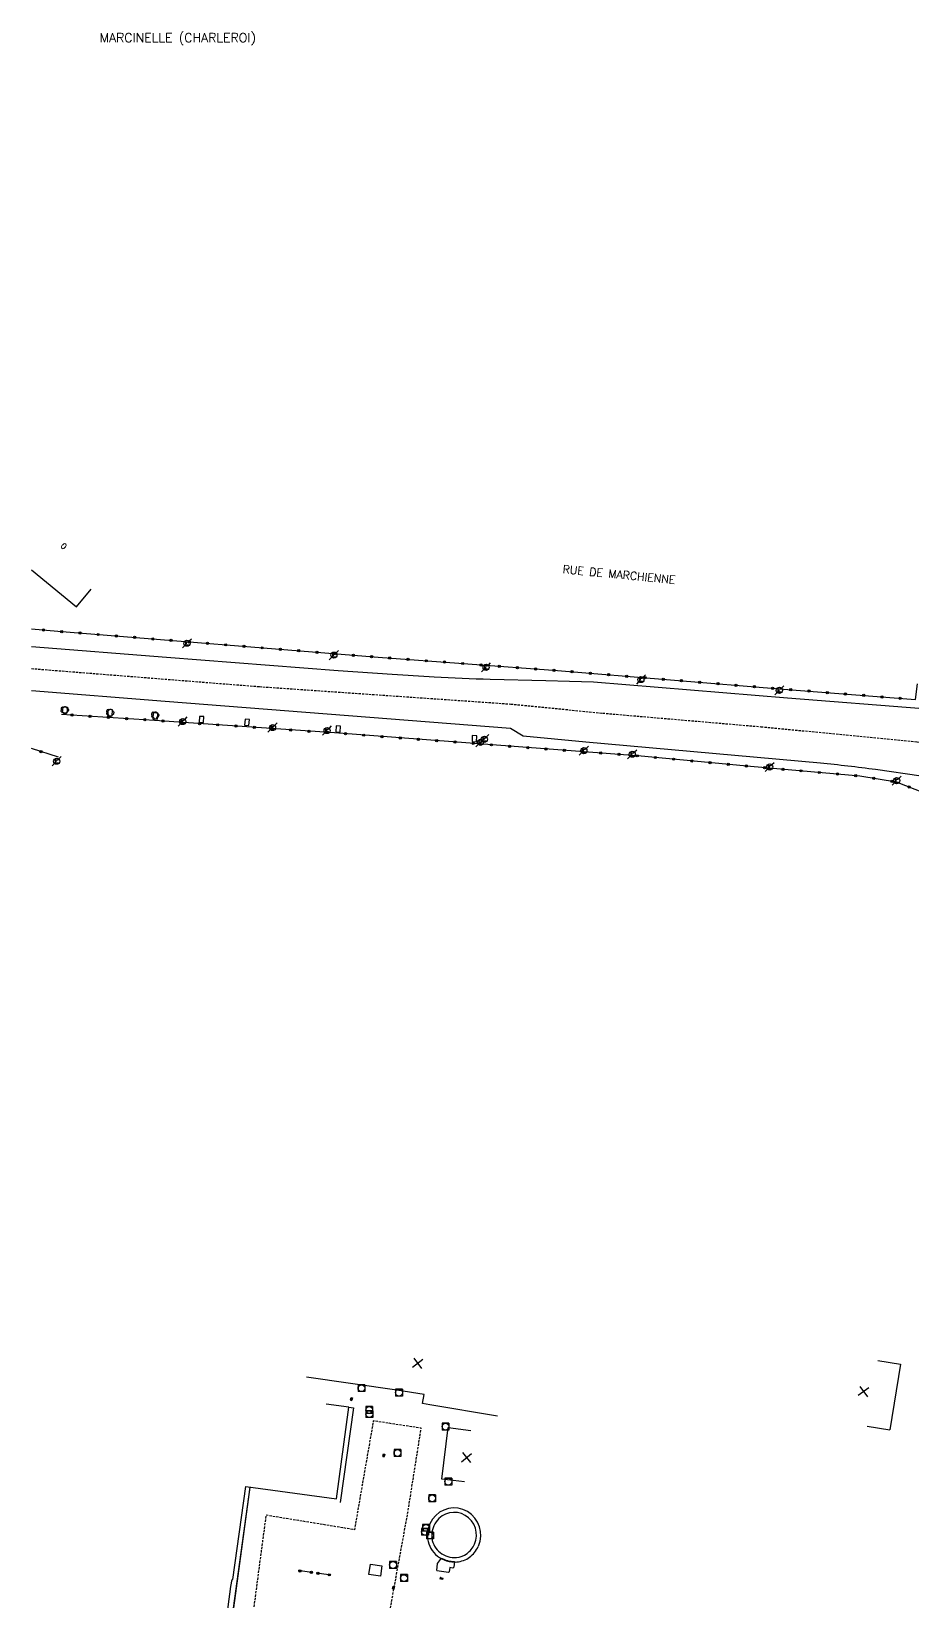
# Model space of a CAD drawing. Header units: millimetres. Extents: x 154000 to 155001, y 121000 to 122000.
# Drawn here: x 154000 to 154192.8, y 121645.3 to 121988.7 of the extents above; entities that cross this region are included whole.
import ezdxf
from ezdxf.enums import TextEntityAlignment as Align

# ---------------------------------------------------------------- set-up
doc = ezdxf.new("R2010")
doc.units = ezdxf.units.MM
doc.linetypes.add('DASHED', pattern=[0.75, 0.5, -0.25])
doc.layers.get('0').update_dxf_attribs({"linetype": 'CONTINUOUS'})
for name, color, linetype in [('W0001', 6, 'DASHED'), ('W0008', 7, 'CONTINUOUS'), ('W0017', 7, 'CONTINUOUS'), ('W0100', 7, 'CONTINUOUS'), ('W0300', 7, 'CONTINUOUS'), ('W0322', 7, 'CONTINUOUS'), ('W0334', 7, 'CONTINUOUS'), ('W0400', 7, 'CONTINUOUS'), ('W0420', 7, 'CONTINUOUS'), ('W0471', 7, 'CONTINUOUS'), ('W0980', 7, 'CONTINUOUS'), ('W0989', 7, 'CONTINUOUS'), ('W0991', 7, 'CONTINUOUS')]:
    doc.layers.add(name, color=color, linetype=linetype)
doc.styles.get("Standard").update_dxf_attribs({"font": 'romans.shx', "width": 0.85})

# ---------------------------------------------------------------- blocks, each defined once
blk = doc.blocks.new('t991o')
at = {"color": 0, "linetype": 'Continuous'}
for p, q in [((-1, 1), (1, -1)), ((-1, -1), (1, 1))]:
    blk.add_line(p, q, dxfattribs=at)
blk = doc.blocks.new('t322o')
at = {"color": 0, "linetype": 'Continuous'}
for radius in [0.25, 0.15]:
    blk.add_circle((0, 0), radius, dxfattribs=at)
blk = doc.blocks.new('T400')
for p, q in [((-0.15, 0.3), (0.15, 0.3)), ((-0.15, -0.25), (-0.15, 0.3)), ((-0.15, 0.15), (0.15, 0.15)), ((-0.15, 0), (0.15, 0)), ((0.15, 0.3), (0.15, -0.25)), ((-0.15, -0.15), (0.15, -0.15)), ((-0.15, -0.25), (-0.15, -0.3)), ((-0.15, -0.3), (0.15, -0.3)), ((0.15, -0.3), (0.15, -0.25))]:
    blk.add_line(p, q)
blk = doc.blocks.new('T420')
for p, q in [((0.75, 0.75), (-0.75, 0.75)), ((-0.75, 0.75), (-0.75, -0.75)), ((0.75, 0.75), (0.75, -0.75)), ((0.75, -0.75), (-0.75, -0.75))]:
    blk.add_line(p, q)
blk.add_ellipse((0, 0), major_axis=(-0.53, 0.53), ratio=1, start_param=3.926991, end_param=10.210176)
blk = doc.blocks.new('T471')
for p, q in [((-0.333334, 0.333334), (-0.333334, -0.333334)), ((-0.333334, 0.333334), (0.333334, 0.333334)), ((-0.333334, 0), (0, 0)), ((0.500001, 0.500001), (1.000002, 1.000002)), ((-0.500001, -0.500001), (-1.000002, -1.000002)), ((-0.333334, -0.333334), (0.333334, -0.333334))]:
    blk.add_line(p, q)
blk.add_ellipse((0, 0), major_axis=(0.471405, 0.471405), ratio=1, start_param=5.4977871438, end_param=11.780972451)
blk = doc.blocks.new('T300')
for p, q in [((-0.8, 0.51), (-0.86, 0.34)), ((-0.86, 0.34), (-0.86, 0.17)), ((-0.86, 0.17), (-0.74, 0.06)), ((-0.69, 0.63), (-0.8, 0.51)), ((-0.8, -0.06), (-0.74, 0.06)), ((-0.74, 0.06), (-0.69, 0.11)), ((-0.57, 0.69), (-0.69, 0.63)), ((-0.46, 0.69), (-0.57, 0.69)), ((-0.29, 0.63), (-0.46, 0.69)), ((-0.29, 0.63), (-0.17, 0.74)), ((-0.23, 0.57), (-0.29, 0.63)), ((-0.17, 0.74), (-0.06, 0.8)), ((-0.06, 0.8), (0.06, 0.8)), ((0.06, 0.8), (0.23, 0.74)), ((0.23, 0.74), (0.34, 0.63)), ((0.34, 0.63), (0.4, 0.51)), ((0.46, 0.46), (0.34, 0.46)), ((0.4, 0.51), (0.4, 0.46)), ((0.57, 0.4), (0.46, 0.46)), ((0.57, 0.4), (0.69, 0.29)), ((0.69, 0.29), (0.74, 0.17)), ((0.74, 0.06), (0.69, -0.17)), ((0.74, 0.17), (0.74, 0.06)), ((-0.8, -0.17), (-0.8, -0.06)), ((-0.8, -0.23), (-0.8, -0.17)), ((-0.74, -0.34), (-0.8, -0.23)), ((-0.69, -0.4), (-0.74, -0.34)), ((-0.51, -0.46), (-0.69, -0.4)), ((-0.4, -0.46), (-0.51, -0.46)), ((-0.4, -0.46), (-0.34, -0.46)), ((-0.34, -0.46), (-0.34, -0.4)), ((-0.34, -0.51), (-0.34, -0.46)), ((-0.29, -0.63), (-0.34, -0.51)), ((-0.17, -0.74), (-0.29, -0.63)), ((-0.06, -0.8), (-0.17, -0.74)), ((0.06, -0.8), (-0.06, -0.8)), ((0.17, -0.74), (0.06, -0.8)), ((0.23, -0.69), (0.17, -0.74)), ((0.29, -0.46), (0.23, -0.46)), ((0.29, -0.63), (0.23, -0.69)), ((0.46, -0.4), (0.29, -0.46)), ((0.34, -0.51), (0.29, -0.63)), ((0.34, -0.51), (0.34, -0.46)), ((0.57, -0.34), (0.46, -0.4)), ((0.63, -0.29), (0.57, -0.34)), ((0.69, -0.17), (0.63, -0.29))]:
    blk.add_line(p, q)

msp = doc.modelspace()

# ---------------------------------------------------------------- linework, layer by layer
at = {"layer": 'W0001'}
msp.add_lwpolyline([(154000, 121849.38), (154049.88, 121845.43), (154104.88, 121841.62), (154124.97, 121839.63), (154159.61, 121836.66), (154193.77, 121833.36), (154220.12, 121829.77), (154253.12, 121819.44), (154272.57, 121811.1), (154291.6, 121801.03), (154309.42, 121788.16), (154318.93, 121781.76), (154336.73, 121769.72), (154350.91, 121761.57), (154390.18, 121733.46), (154409.25, 121721.74), (154432.86, 121710.26), (154463.63, 121698.31), (154487.14, 121690.63), (154508.31, 121685.04), (154530.28, 121680.05), (154541.19, 121677.81)], dxfattribs=at)
at = {"layer": 'W0001', "flags": 128}
msp.add_lwpolyline([(154000, 121440.72), (154016.98, 121438.65), (154027.46, 121435.79), (154029.05, 121434.84), (154030.46, 121434.02), (154023.65, 121447.85), (154022.38, 121454.19), (154023.65, 121464.97), (154026.19, 121471.32), (154035.72, 121492.57), (154039.52, 121506.52), (154057.64, 121521.96), (154071.61, 121619.01), (154077.97, 121640.76), (154082.42, 121665.19), (154085.27, 121683.26), (154074.8, 121684.85), (154070.67, 121661.06), (154051.31, 121664.23), (154034.14, 121534.38), (154030.31, 121509.79), (154039.54, 121506.54)], dxfattribs=at)
at = {"layer": 'W0008', "flags": 128}
for points in [[(154000, 121854.21), (154029.53, 121851.86), (154067.13, 121848.96), (154078.94, 121848.14, 0.0038), (154088.14, 121847.6, 0.0079), (154100.37, 121847.07), (154112.57, 121846.8), (154117.74, 121846.63), (154122.96, 121846.44), (154165.39, 121842.97), (154195.06, 121840.63)], [(154194.64, 121825.81), (154184.68, 121827.27, 0.0069), (154178.64, 121828.03, 0.0069), (154172.6, 121828.69), (154121.32, 121833.31), (154107.57, 121834.59), (154104.84, 121836.24), (154029.27, 121842.2), (154000, 121844.53)]]:
    msp.add_lwpolyline(points, format="xyb", dxfattribs=at)
msp.add_lwpolyline([(154047.8, 121670.39), (154043.83, 121641.27), (154043.64, 121639.64), (154047.83, 121670.38)], dxfattribs=at)
at = {"layer": 'W0017', "flags": 128}
msp.add_lwpolyline([(154069.47, 121687.83), (154070.48, 121687.74), (154067.58, 121667.03)], dxfattribs=at)
for points in [[(154097.81, 121657.49, 0.38222), (154095.39, 121665.03, 0.391865), (154087.75, 121663.35, 0.089665), (154086.79, 121661.24, 0.097263), (154086.67, 121659.05, 0.194457), (154088.83, 121655.29, 0.188421), (154093.08, 121654.01, 0.140229), (154095.87, 121655.06, 0.125962), (154097.74, 121657.36)], [(154088.66, 121652.11), (154088.87, 121653.68), (154089.74, 121654.84, 0.033484), (154090.36, 121654.53, 0.033484), (154091.02, 121654.3, 0.037726), (154091.79, 121654.15, 0.037726), (154092.57, 121654.12), (154092.4, 121652.87), (154092.22, 121652.68), (154091.56, 121652.81), (154091.43, 121651.85), (154091.25, 121651.72), (154088.69, 121652.1)]]:
    msp.add_lwpolyline(points, format="xyb", dxfattribs=at)
msp.add_lwpolyline([(154076.69, 121653.19), (154076.35, 121650.89), (154073.85, 121651.26), (154074.19, 121653.56)], close=True, dxfattribs=at)
at = {"layer": 'W0100'}
msp.add_line((154182.86, 121683.73), (154187.79, 121682.93), dxfattribs=at)
at = {"layer": 'W0100', "flags": 128}
for points in [[(154000, 121870.99), (154009.89, 121862.89), (154013.06, 121866.76)], [(154101.97, 121685.88), (154087.18, 121688.39), (154085.59, 121688.66), (154085.93, 121690.66), (154079.95, 121691.54), (154060.17, 121694.44)], [(154000, 121446.39), (154009.14, 121445.15), (154015.5, 121444.23), (154017.23, 121457.02), (154022.72, 121495.92), (154026.03, 121519.72), (154030.22, 121550.09), (154035.41, 121587.84), (154040.33, 121623.61), (154043.6, 121648.65), (154043.91, 121650.15), (154044.1, 121650.17), (154046.92, 121670.51), (154066.76, 121667.8), (154069.47, 121687.83), (154064.52, 121688.5)], [(154094.73, 121671.51), (154089.77, 121672.14), (154091.18, 121683.39), (154096.14, 121682.77)]]:
    msp.add_lwpolyline(points, dxfattribs=at)
at = {"layer": 'W0100'}
msp.add_lwpolyline([(154185.19, 121698.09), (154190.12, 121697.29), (154187.79, 121682.93)], dxfattribs=at)
at = {"layer": 'W0100', "flags": 128}
msp.add_lwpolyline([(154096.93, 121657.88, 0.38222), (154094.9, 121664.2, 0.391865), (154088.54, 121662.8, 0.089665), (154087.72, 121661, 0.097263), (154087.62, 121659.18, 0.194457), (154089.43, 121656.05, 0.188421), (154093, 121654.97, 0.140229), (154095.3, 121655.84, 0.131921), (154096.91, 121657.88)], format="xyb", dxfattribs=at)
at = {"layer": 'W0322', "flags": 128}
for points in [[(154000, 121858.06), (154005.78, 121857.54), (154075.89, 121851.85), (154115.11, 121848.94), (154164.53, 121844.88), (154193.41, 121842.61), (154193.84, 121846.05)], [(154203.19, 121819.1), (154189.24, 121824.56), (154181.26, 121825.86), (154157.34, 121827.99), (154133.37, 121830.22), (154066.32, 121835.29), (154026.92, 121838.04), (154006.59, 121839.36)], [(154005.91, 121829.99), (154000, 121831.92)], [(154061.25, 121651.74), (154058.33, 121652.12)], [(154065.16, 121651.19), (154062.28, 121651.59)]]:
    msp.add_lwpolyline(points, dxfattribs=at)
at = {"layer": 'W0334', "flags": 128}
for points in [[(154006.93, 121841.01), (154007.89, 121840.92), (154007.77, 121839.62), (154006.81, 121839.71)], [(154017.77, 121840.33), (154016.79, 121840.41), (154016.68, 121839.12), (154017.66, 121839.03)], [(154027.65, 121839.63), (154026.64, 121839.7), (154026.54, 121838.4), (154027.56, 121838.33)], [(154037.73, 121838.87), (154036.76, 121838.92), (154036.69, 121837.62), (154037.66, 121837.58)], [(154046.62, 121837.02), (154047.59, 121836.94), (154047.7, 121838.23), (154046.73, 121838.32)]]:
    msp.add_lwpolyline(points, close=True, dxfattribs=at)
at = {"layer": 'W0334'}
for points in [[(154067.54, 121835.5), (154067.63, 121836.81), (154066.66, 121836.87), (154066.57, 121835.56)], [(154096.39, 121833.41), (154097.35, 121833.34), (154097.41, 121834.65), (154096.45, 121834.72)]]:
    msp.add_lwpolyline(points, close=True, dxfattribs=at)

# ---------------------------------------------------------------- block references
at = {"layer": 'W0300'}
for p in [(154007.35, 121840.25), (154017.3, 121839.69), (154027.13, 121839.12)]:
    msp.add_blockref('T300', p, dxfattribs=at)
at = {"layer": 'W0322'}
for p, rotation in [((154002.65, 121857.82), 354.9000544995177), ((154006.64, 121857.47), 355.3609376126503), ((154010.62, 121857.15), 355.3609376126503), ((154014.61, 121856.82), 355.3609376126503), ((154018.6, 121856.5), 355.3609376126503), ((154022.58, 121856.18), 355.3609376126503), ((154026.57, 121855.85), 355.3609376126503), ((154030.56, 121855.53), 355.3609376126503), ((154034.54, 121855.21), 355.3609376126503), ((154038.53, 121854.88), 355.3609376126503), ((154042.52, 121854.56), 355.3609376126503), ((154046.51, 121854.24), 355.3609376126503), ((154050.49, 121853.91), 355.3609376126503), ((154054.48, 121853.59), 355.3609376126503), ((154058.47, 121853.26), 355.3609376126503), ((154062.45, 121852.94), 355.3609376126503), ((154066.44, 121852.62), 355.3609376126503), ((154070.43, 121852.29), 355.3609376126503), ((154074.41, 121851.97), 355.3609376126503), ((154078.4, 121851.66), 355.7514441868088), ((154082.39, 121851.37), 355.7514441868088), ((154086.38, 121851.07), 355.7514441868088), ((154090.37, 121850.78), 355.7514441868088), ((154094.36, 121850.48), 355.7514441868088), ((154098.35, 121850.18), 355.7514441868088), ((154102.34, 121849.89), 355.7514441868088), ((154106.32, 121849.59), 355.7514441868088), ((154110.31, 121849.29), 355.7514441868088), ((154114.3, 121849), 355.7514441868088), ((154118.29, 121848.68), 355.3079702479212), ((154122.28, 121848.35), 355.3079702479212), ((154126.26, 121848.02), 355.3079702479212), ((154130.25, 121847.69), 355.3079702479212), ((154134.24, 121847.37), 355.3079702479212), ((154138.22, 121847.04), 355.3079702479212), ((154142.21, 121846.71), 355.3079702479212), ((154146.2, 121846.39), 355.3079702479212), ((154150.18, 121846.06), 355.3079702479212), ((154154.17, 121845.73), 355.3079702479212), ((154158.16, 121845.4), 355.3079702479212), ((154162.14, 121845.08), 355.3079702479212), ((154166.13, 121844.75), 355.4957861667854), ((154170.12, 121844.44), 355.4957861667854), ((154174.1, 121844.13), 355.4957861667854), ((154178.09, 121843.81), 355.4957861667854), ((154182.08, 121843.5), 355.4957861667854), ((154186.07, 121843.18), 355.4957861667854), ((154190.06, 121842.87), 355.4957861667854), ((154008.86, 121839.21), 176.2978152070873), ((154012.85, 121838.95), 176.2978152070873), ((154016.84, 121838.69), 176.2978152070873), ((154020.83, 121838.44), 176.2978152070873), ((154024.82, 121838.18), 176.2978152070873), ((154028.81, 121837.91), 176.0098375223032), ((154032.8, 121837.63), 176.0098375223032), ((154036.79, 121837.35), 176.0098375223032), ((154040.78, 121837.07), 176.0098375223032), ((154044.77, 121836.8), 176.0098375223032), ((154048.76, 121836.52), 176.0098375223032), ((154052.75, 121836.24), 176.0098375223032), ((154056.75, 121835.96), 176.0098375223032), ((154060.74, 121835.68), 176.0098375223032), ((154064.73, 121835.4), 176.0098375223032), ((154068.72, 121835.11), 175.6749024396716), ((154072.7, 121834.81), 175.6749024396716), ((154076.69, 121834.51), 175.6749024396716), ((154080.68, 121834.21), 175.6749024396716), ((154084.67, 121833.91), 175.6749024396716), ((154002.11, 121831.23), 161.8719608241397), ((154088.66, 121833.6), 175.6749024396716), ((154092.65, 121833.3), 175.6749024396716), ((154096.64, 121833), 175.6749024396716), ((154100.62, 121832.7), 175.6749024396716), ((154104.61, 121832.4), 175.6749024396716), ((154108.6, 121832.1), 175.6749024396716), ((154112.59, 121831.79), 175.6749024396716), ((154116.58, 121831.49), 175.6749024396716), ((154120.57, 121831.19), 175.6749024396716), ((154124.56, 121830.89), 175.6749024396716), ((154128.54, 121830.59), 175.6749024396716), ((154132.53, 121830.29), 175.6749024396716), ((154136.52, 121829.93), 174.6703372324879), ((154140.5, 121829.56), 174.6703372324879), ((154144.48, 121829.19), 174.6703372324879), ((154148.46, 121828.81), 174.6703372324879), ((154152.45, 121828.44), 174.6703372324879), ((154156.43, 121828.07), 174.6703372324879), ((154160.41, 121827.71), 174.931473079745), ((154164.4, 121827.36), 174.931473079745), ((154168.38, 121827.01), 174.931473079745), ((154172.37, 121826.65), 174.931473079745), ((154176.35, 121826.3), 174.931473079745), ((154180.34, 121825.95), 174.931473079745), ((154184.29, 121825.37), 170.7403409036601), ((154188.24, 121824.73), 170.7403409036601), ((154192.02, 121823.47), 158.5990640953698), ((154058.77, 121652.06), 172.5208092330505), ((154061.25, 121651.74), 172.5208092330505), ((154062.68, 121651.54), 172.1233437833035), ((154065.16, 121651.19), 172.1233437833035)]:
    msp.add_blockref('t322o', p, dxfattribs=dict(at, rotation=rotation))
at = {"layer": 'W0400'}
for p, rotation in [((154070.05, 121689.65), 344.1949993874142), ((154077.11, 121677.34), 344.8664895896318), ((154079.22, 121648.37), 347.7801174386553), ((154089.71, 121650.41), 255.4552703588008)]:
    msp.add_blockref('T400', p, dxfattribs=dict(at, rotation=rotation))
at = {"layer": 'W0420'}
for p in [(154072.2, 121692), (154080.42, 121691.04), (154073.9, 121687.23), (154073.92, 121686.34), (154090.59, 121683.6), (154080.08, 121677.85), (154091.23, 121671.57), (154087.66, 121667.93), (154086.31, 121661.46), (154086.12, 121660.6), (154087.19, 121659.79), (154079.09, 121653.35), (154081.51, 121650.48)]:
    msp.add_blockref('T420', p, dxfattribs=at)
at = {"layer": 'W0471'}
for p in [(154034.04, 121854.91), (154066.17, 121852.31), (154099.47, 121849.64), (154133.34, 121846.97), (154163.63, 121844.61), (154033.11, 121837.79), (154052.75, 121836.48), (154064.68, 121835.82), (154098.25, 121833.24), (154099.09, 121833.93), (154120.86, 121831.43), (154131.44, 121830.64), (154005.52, 121829.11), (154161.51, 121827.86), (154189.29, 121824.87)]:
    msp.add_blockref('T471', p, dxfattribs=at)
at = {"layer": 'W0991'}
for p, rotation in [((154084.48, 121697.47), 351.9533609466968), ((154182.05, 121691.23), 260.7797556880635), ((154095.19, 121676.83), 354.8783889809669)]:
    msp.add_blockref('t991o', p, dxfattribs=dict(at, rotation=rotation))

# ---------------------------------------------------------------- texts
at = {"layer": 'W0980'}
msp.add_text('MARCINELLE (CHARLEROI)', height=2, dxfattribs=at).set_placement((154032.03, 121987.19), align=Align.MIDDLE)
at = {"layer": 'W0989'}
msp.add_text('RUE DE MARCHIENNE', height=1.75, rotation=354.4937, dxfattribs=at).set_placement((154128.55, 121869.95), align=Align.MIDDLE)
at = {"layer": 'W0991'}
msp.add_text('0', height=1.25, rotation=320.6969, dxfattribs=at).set_placement((154007.1, 121876.16), align=Align.MIDDLE)

doc.saveas('drawing.dxf')
